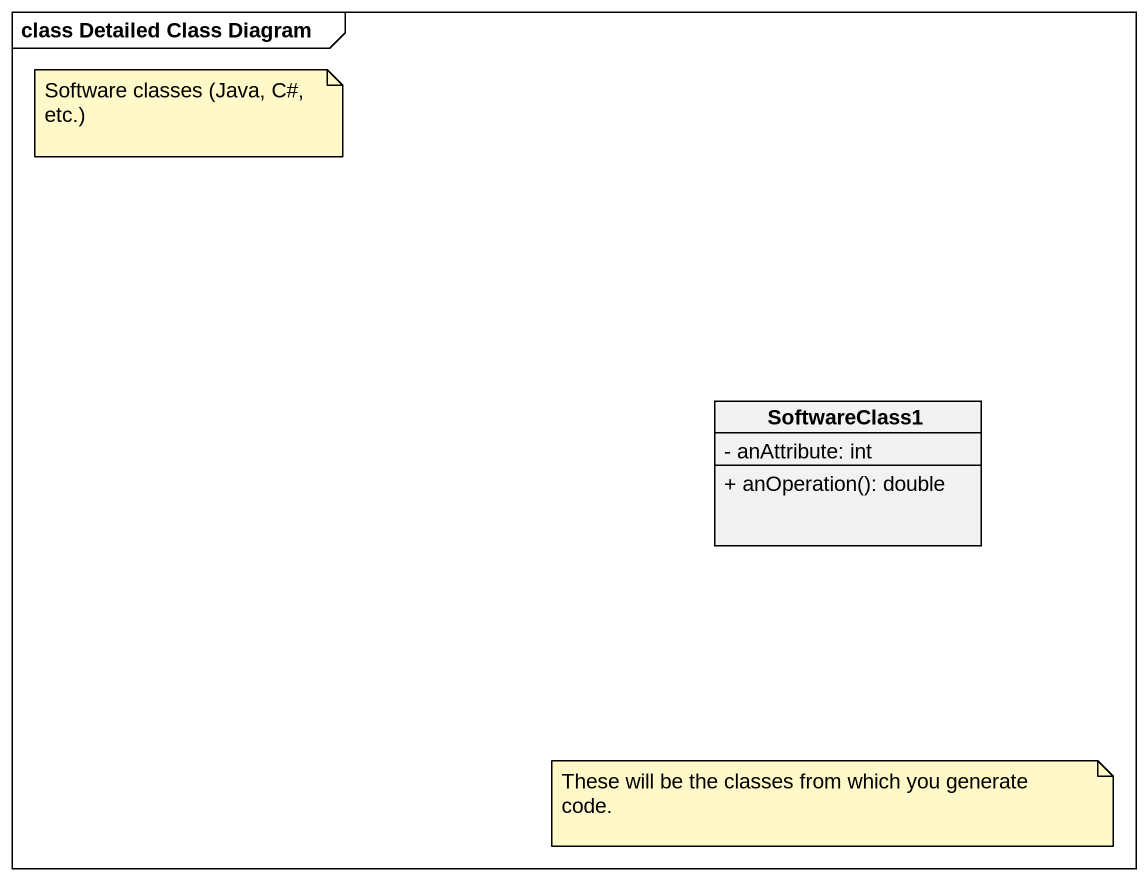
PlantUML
@startuml
mainframe class Detailed Class Diagram
hide circle
hide empty members
skinparam classAttributeIconSize 0
class SoftwareClass1 {
  - anAttribute: int
  + anOperation(): double
}
note as N1
  Software classes (Java, C#, etc.)
end note
note as N2
  These will be the classes from which you generate code.
end note
@enduml
